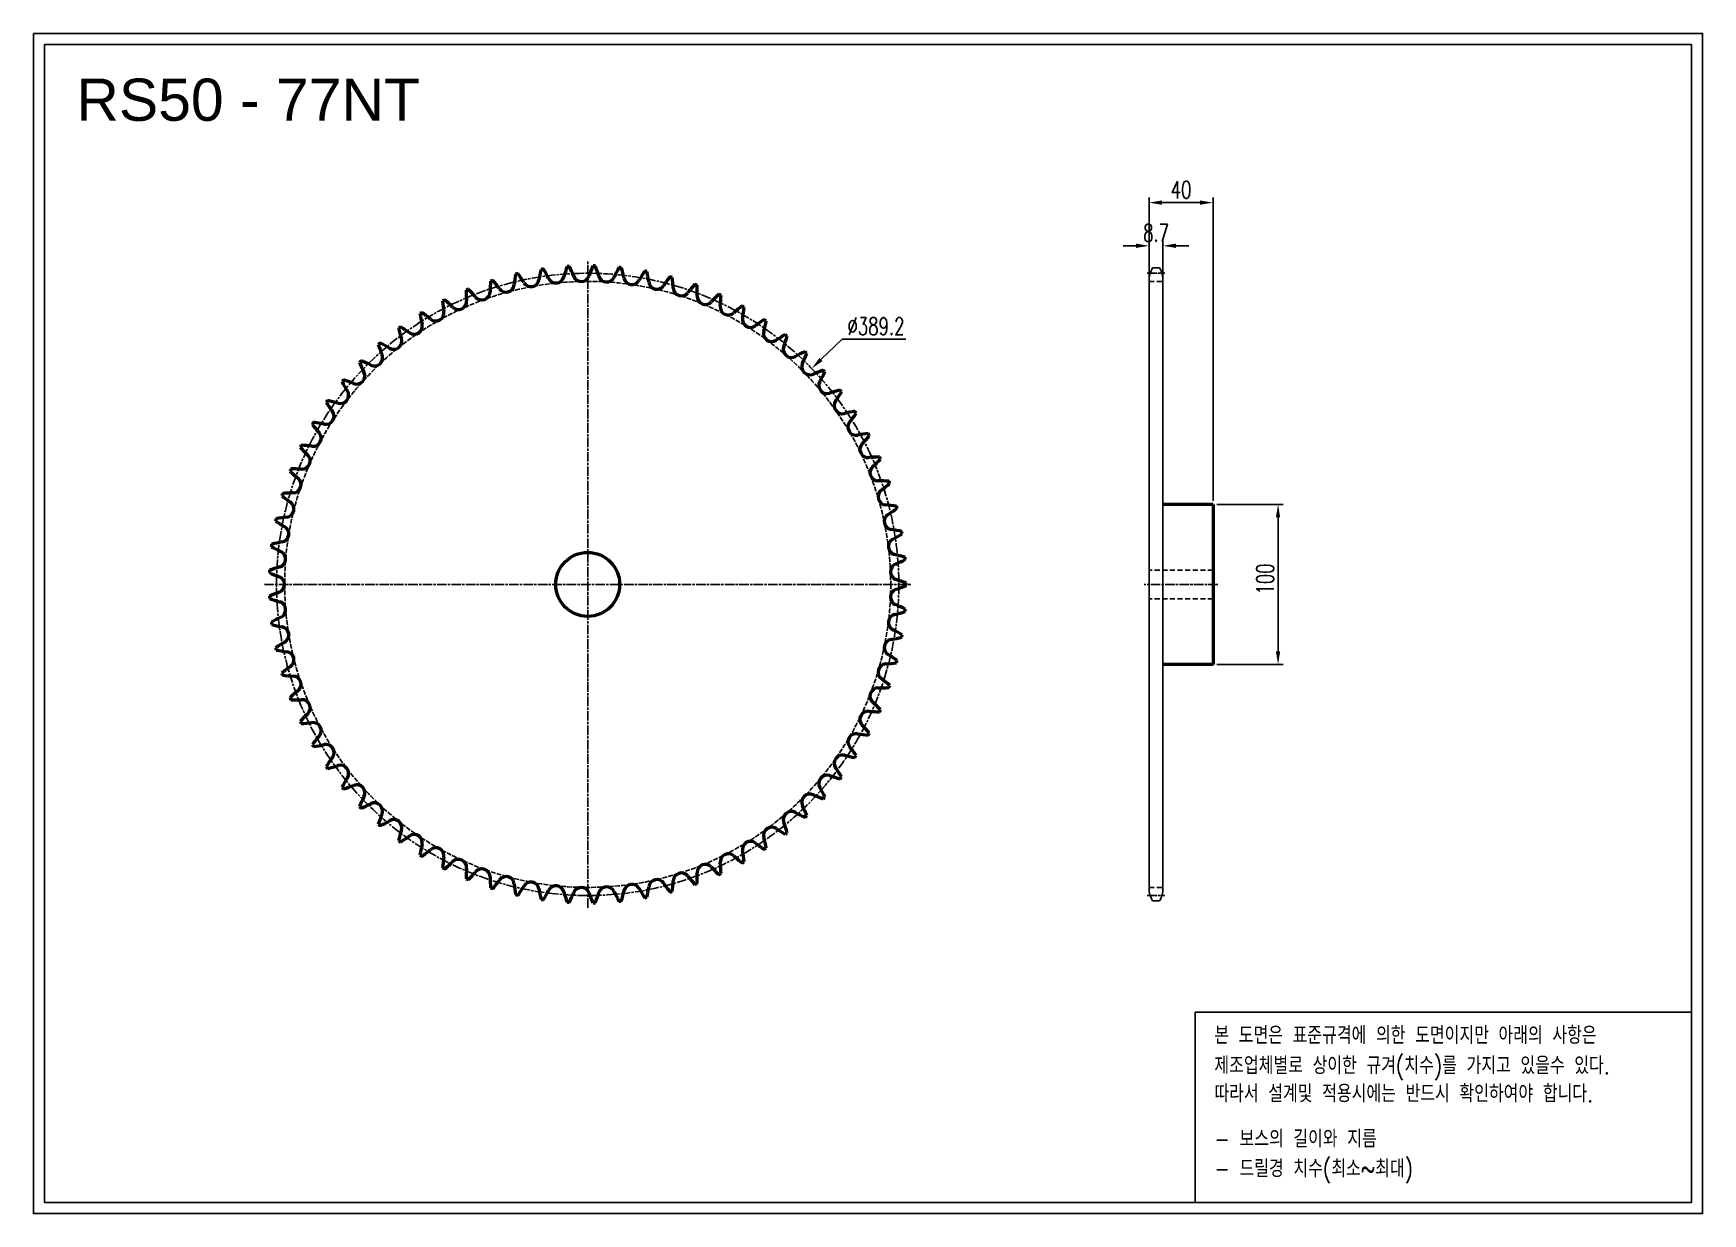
# Model space of a CAD drawing. Header units: millimetres. Extents: x 10114 to 11158, y 3768 to 4507.
import ezdxf

# ---------------------------------------------------------------- set-up
doc = ezdxf.new("R2010")
doc.units = ezdxf.units.MM
for name, pattern in [('AM_ISO02W050', [7.5, 6, -1.5]), ('AM_ISO02W050x2', [3.75, 3, -0.75]), ('AM_ISO08W050', [18, 12, -1.5, 3, -1.5]), ('AM_ISO08W050x2', [9, 6, -0.75, 1.5, -0.75]), ('HIDDEN', [9.525, 6.35, -3.175])]:
    doc.linetypes.add(name, pattern=pattern)
for name, color, linetype, lineweight in [('20', 7, 'Continuous', 50), ('21', 6, 'AM_ISO02W050', 25), ('22', 30, 'AM_ISO08W050', 25), ('23', 40, 'AM_ISO08W050', 25), ('VIS', 7, 'Continuous', 50)]:
    doc.layers.add(name, color=color, linetype=linetype, lineweight=lineweight)
doc.layers.add('HL', color=2, linetype='HIDDEN')
doc.layers.add('S-DIM', color=7, linetype='Continuous')
doc.styles.add('HAN', font='ROMANS.shx', dxfattribs={"width": 0.7, "bigfont": 'whgtxt.shx'})
doc.styles.add('HSG', font='SIMPLEX.shx', dxfattribs={"width": 0.7, "bigfont": 'HSG.shx'})
doc.styles.get("Standard").update_dxf_attribs({"font": 'arial.ttf'})
doc.dimstyles.new('APP23', dxfattribs={"dimscale": 4.5, "dimtxt": 2.4, "dimasz": 1.8, "dimexe": 0.7, "dimexo": 0.5, "dimgap": 0.6, "dimtad": 1, "dimtoh": 1, "dimdec": 1, "dimrnd": 0.01, "dimzin": 9, "dimdsep": 46, "dimtxsty": 'HSG', "dimcen": 0, "dimclrd": 1, "dimclre": 1, "dimclrt": 256, "dimazin": 2, "dimtp": 1, "dimtm": 1, "dimtfac": 0.5, "dimtdec": 1, "dimtix": 1, "dimtofl": 0, "dimtmove": 0, "dimatfit": 3, "dimfxl": 0, "dimtvp": 1, "dimtolj": 2, "dimlwd": -1, "dimlwe": -1, "dimarcsym": 0})

# ---------------------------------------------------------------- blocks, each defined once
blk = doc.blocks.new('*D1')
at = {"layer": 'Defpoints', "color": 0, "transparency": 16777216}
for p in [(10601.2, 4297.1), (10321, 4027)]:
    blk.add_point(p, dxfattribs=at)
at = {"layer": 'S-DIM', "color": 1, "transparency": 16777216}
for p, q in [((10620.2, 4315.4), (10607, 4302.7)), ((10660, 4315.4), (10620.2, 4315.4))]:
    blk.add_line(p, q, dxfattribs=at)
blk.add_solid([(10606.1, 4303.7), (10607.9, 4301.7), (10601.2, 4297.1)], dxfattribs=at)
at = {"layer": 'S-DIM', "transparency": 16777216, "insert": (10641.4, 4323.5), "char_height": 10.8, "attachment_point": 5, "style": 'HSG'}
blk.add_mtext('\\A2;∅389.2', dxfattribs=at)
blk = doc.blocks.new('*D2')
at = {"layer": 'Defpoints', "color": 0, "transparency": 16777216}
for p in [(10820.9, 4373.8), (10812.2, 4351.5), (10820.9, 4351.5)]:
    blk.add_point(p, dxfattribs=at)
at = {"layer": 'S-DIM', "color": 1, "transparency": 16777216}
for p, q in [((10812.2, 4353.8), (10812.2, 4377)), ((10820.9, 4353.8), (10820.9, 4377)), ((10804.1, 4373.8), (10796, 4373.8)), ((10829, 4373.8), (10837.1, 4373.8))]:
    blk.add_line(p, q, dxfattribs=at)
for points in [[(10804.1, 4375.2), (10804.1, 4372.5), (10812.2, 4373.8)], [(10829, 4375.2), (10829, 4372.5), (10820.9, 4373.8)]]:
    blk.add_solid(points, dxfattribs=at)
at = {"layer": 'S-DIM', "transparency": 16777216, "insert": (10816.6, 4381.9), "char_height": 10.8, "attachment_point": 5, "style": 'HSG'}
blk.add_mtext('\\A2;8.7', dxfattribs=at)
blk = doc.blocks.new('*D3')
at = {"layer": 'Defpoints', "color": 0, "transparency": 16777216}
for p in [(10852.2, 4400.8), (10812.2, 4351.5), (10852.2, 4212)]:
    blk.add_point(p, dxfattribs=at)
at = {"layer": 'S-DIM', "color": 1, "transparency": 16777216}
for p, q in [((10812.2, 4353.8), (10812.2, 4404)), ((10820.3, 4400.8), (10844.1, 4400.8)), ((10852.2, 4214.3), (10852.2, 4404))]:
    blk.add_line(p, q, dxfattribs=at)
for points in [[(10820.3, 4402.2), (10820.3, 4399.5), (10812.2, 4400.8)], [(10844.1, 4402.2), (10844.1, 4399.5), (10852.2, 4400.8)]]:
    blk.add_solid(points, dxfattribs=at)
at = {"layer": 'S-DIM', "transparency": 16777216, "insert": (10832.2, 4408.9), "char_height": 10.8, "attachment_point": 5, "style": 'HSG'}
blk.add_mtext('\\A2;40', dxfattribs=at)
blk = doc.blocks.new('*D4')
at = {"layer": 'Defpoints', "color": 0, "transparency": 16777216}
for p in [(10852.2, 4212), (10852.2, 4112), (10892.9, 4112)]:
    blk.add_point(p, dxfattribs=at)
at = {"layer": 'S-DIM', "color": 1, "transparency": 16777216}
for p, q in [((10854.5, 4212), (10896, 4212)), ((10892.9, 4203.9), (10892.9, 4120.1)), ((10854.5, 4112), (10896, 4112))]:
    blk.add_line(p, q, dxfattribs=at)
for points in [[(10891.5, 4203.9), (10894.2, 4203.9), (10892.9, 4212)], [(10891.5, 4120.1), (10894.2, 4120.1), (10892.9, 4112)]]:
    blk.add_solid(points, dxfattribs=at)
at = {"layer": 'S-DIM', "transparency": 16777216, "insert": (10884.8, 4165.4), "char_height": 10.8, "attachment_point": 5, "rotation": 90, "style": 'HSG'}
blk.add_mtext('\\A2;100', dxfattribs=at)

msp = doc.modelspace()

# ---------------------------------------------------------------- linework, layer by layer
for p, q in [((10818.79, 4359.94), (10814.34, 4359.94)), ((10812.21, 4162.03), (10812.21, 4352.01)), ((10820.91, 4162.03), (10820.91, 4352.01)), ((10812.21, 4162.03), (10812.21, 3972.06)), ((10820.91, 4162.03), (10820.91, 3972.06)), ((10818.79, 3964.12), (10814.34, 3964.12))]:
    msp.add_line(p, q)
for points in [[(10114.4, 4506.68), (11158.41, 4506.68), (11158.41, 3768.49), (10114.4, 3768.49)], [(10121.43, 4499.65), (11151.38, 4499.65), (11151.38, 3775.52), (10121.43, 3775.52)]]:
    msp.add_lwpolyline(points, close=True)
at = {"color": 6}
msp.add_lwpolyline([(10841.03, 3894.42), (11151.38, 3894.42), (11151.38, 3775.52), (10841.03, 3775.52)], close=True, dxfattribs=at)
for centre, start, end in [((10828.09, 4352.01), 150, 180), ((10805.04, 4352.01), 0, 30), ((10828.09, 3972.06), 180, 210), ((10805.04, 3972.06), 330, 0)]:
    msp.add_arc(centre, 15.87, start, end)
at = {"layer": '20'}
msp.add_circle((10461.08, 4162.03), 20, dxfattribs=at)
for centre, radius, start, end in [((10511.06, 4340.35), 96.32, 170.60431, 174.61039), ((10461.08, 4162.03), 199.2, 102.64534, 103.06894), ((10338.68, 4301.01), 96.32, 31.1039, 35.10998), ((10525.43, 4335.68), 96.32, 165.92898, 169.93506), ((10461.08, 4162.03), 199.2, 97.97002, 98.39362), ((10350.41, 4310.52), 96.32, 26.42857, 30.43466), ((10441.26, 4355.67), 5.13, 206.42857, 345.25974), ((10539.37, 4329.86), 96.32, 161.25366, 165.25974), ((10461.08, 4162.03), 199.2, 93.29469, 93.71829), ((10362.88, 4319.05), 96.32, 21.75325, 25.75933), ((10457.11, 4356.64), 5.13, 201.75325, 340.58442), ((10552.79, 4322.92), 96.32, 156.57833, 160.58442), ((10461.08, 4162.03), 199.2, 88.61937, 89.04297), ((10376.01, 4326.53), 96.32, 17.07792, 21.08401), ((10472.98, 4356.32), 5.13, 197.07792, 335.90909), ((10565.59, 4314.91), 96.32, 151.90301, 155.90909), ((10461.08, 4162.03), 199.2, 83.94404, 84.36764), ((10389.7, 4332.91), 96.32, 12.4026, 16.40868), ((10488.78, 4354.7), 5.13, 192.4026, 331.23377), ((10577.71, 4305.88), 96.32, 147.22768, 151.23377), ((10461.08, 4162.03), 199.2, 79.26872, 79.69232), ((10403.87, 4338.16), 96.32, 7.72727, 11.73336), ((10589.04, 4295.9), 96.32, 142.55236, 146.55844), ((10461.08, 4162.03), 199.2, 74.59339, 75.01699), ((10418.41, 4342.24), 96.32, 3.05195, 7.05803), ((10461.08, 4162.03), 199.2, 111.99599, 112.41959), ((10481.42, 4346.1), 96.32, 179.95495, 183.96104), ((10317.72, 4279.27), 96.32, 40.45455, 44.46063), ((10394.92, 4345.1), 5.13, 220.45455, 359.28571), ((10496.36, 4343.83), 96.32, 175.27963, 179.28571), ((10461.08, 4162.03), 199.2, 107.32067, 107.74427), ((10327.76, 4290.57), 96.32, 35.77922, 39.78531), ((10410.06, 4349.88), 5.13, 215.77922, 354.61039), ((10425.54, 4353.41), 5.13, 211.1039, 349.93506), ((10504.39, 4351.8), 5.13, 187.72727, 326.55844), ((10519.72, 4347.64), 5.13, 183.05195, 321.88312), ((10599.53, 4285.02), 96.32, 137.87703, 141.88312), ((10461.08, 4162.03), 199.2, 69.91807, 70.34167), ((10433.24, 4345.12), 96.32, 358.37662, 2.38271), ((10609.09, 4273.33), 96.32, 133.20171, 137.20779), ((10461.08, 4162.03), 199.2, 65.24275, 65.66635), ((10366.05, 4331.91), 5.13, 229.80519, 8.63636), ((10461.08, 4162.03), 199.2, 116.67132, 117.09492), ((10466.35, 4347.15), 96.32, 184.63028, 188.63636), ((10308.64, 4267.2), 96.32, 45.12987, 49.13595), ((10380.22, 4339.09), 5.13, 225.12987, 3.96104), ((10534.65, 4342.25), 5.13, 178.37662, 317.20779), ((10549.09, 4335.65), 5.13, 173.7013, 312.53247), ((10448.26, 4346.78), 96.32, 353.7013, 357.70738), ((10617.67, 4260.89), 96.32, 128.52638, 132.53247), ((10461.08, 4162.03), 199.2, 60.56742, 60.99102), ((10463.36, 4347.21), 96.32, 349.02597, 353.03206), ((10461.08, 4162.03), 199.2, 126.02197, 126.44557), ((10436.2, 4345.55), 96.32, 193.98093, 197.98701), ((10293.58, 4241.03), 96.32, 54.48052, 58.4866), ((10352.52, 4323.6), 5.13, 234.48052, 13.31169), ((10461.08, 4162.03), 199.2, 121.34664, 121.77024), ((10451.24, 4346.96), 96.32, 189.3056, 193.31169), ((10300.58, 4254.42), 96.32, 49.80519, 53.81128), ((10562.95, 4327.9), 5.13, 169.02597, 307.85714), ((10625.21, 4247.8), 96.32, 123.85106, 127.85714), ((10478.45, 4346.41), 96.32, 344.35065, 348.35673), ((10461.08, 4162.03), 199.2, 55.8921, 56.3157), ((10461.08, 4162.03), 199.2, 130.69729, 131.12089), ((10421.33, 4342.91), 96.32, 198.65625, 202.66234), ((10287.7, 4227.12), 96.32, 59.15584, 63.16193), ((10339.71, 4314.22), 5.13, 239.15584, 17.98701), ((10576.13, 4319.04), 5.13, 164.35065, 303.18182), ((10631.65, 4234.14), 96.32, 119.17573, 123.18182), ((10493.42, 4344.38), 96.32, 339.67532, 343.68141), ((10461.08, 4162.03), 199.2, 51.21677, 51.64037), ((10461.08, 4162.03), 199.2, 135.37262, 135.79622), ((10282.97, 4212.77), 96.32, 63.83117, 67.83725), ((10327.71, 4303.82), 5.13, 243.83117, 22.66234), ((10588.55, 4309.14), 5.13, 159.67532, 298.50649), ((10636.96, 4219.99), 96.32, 114.50041, 118.50649), ((10508.17, 4341.14), 96.32, 335, 339.00608), ((10461.08, 4162.03), 199.2, 46.54145, 46.96505), ((10316.6, 4292.48), 5.13, 248.50649, 27.33766), ((10406.72, 4339.07), 96.32, 203.33158, 207.33766), ((10600.11, 4298.26), 5.13, 155, 293.83117), ((10641.1, 4205.46), 96.32, 109.82508, 113.83117), ((10522.61, 4336.7), 96.32, 330.32468, 334.33076), ((10461.08, 4162.03), 199.2, 41.86612, 42.28972), ((10306.45, 4280.27), 5.13, 253.18182, 32.01299), ((10461.08, 4162.03), 199.2, 140.04794, 140.47154), ((10392.47, 4334.05), 96.32, 208.0069, 212.01299), ((10279.43, 4198.08), 96.32, 68.50649, 72.51258), ((10610.76, 4286.48), 5.13, 150.32468, 289.15584), ((10644.04, 4190.65), 96.32, 105.14976, 109.15584), ((10536.65, 4331.1), 96.32, 325.64935, 329.65544), ((10461.08, 4162.03), 199.2, 37.1908, 37.6144), ((10297.33, 4267.27), 5.13, 257.85714, 36.68831), ((10461.08, 4162.03), 199.2, 144.72326, 145.14686), ((10378.68, 4327.88), 96.32, 212.68223, 216.68831), ((10277.1, 4183.16), 96.32, 73.18182, 77.1879), ((10620.4, 4273.86), 5.13, 145.64935, 284.48052), ((10645.77, 4175.64), 96.32, 100.47444, 104.48052), ((10461.08, 4162.03), 199.2, 32.51547, 32.93907), ((10461.08, 4162.03), 199.2, 149.39859, 149.82219), ((10365.43, 4320.61), 96.32, 217.35755, 221.36364), ((10275.99, 4168.09), 96.32, 77.85714, 81.86323), ((10628.99, 4260.5), 5.13, 140.97403, 279.80519), ((10550.17, 4324.38), 96.32, 320.97403, 324.98011), ((10289.29, 4253.57), 5.13, 262.53247, 41.36364), ((10646.26, 4160.54), 96.32, 95.79911, 99.80519), ((10636.45, 4246.49), 5.13, 136.2987, 275.12987), ((10563.11, 4316.58), 96.32, 316.2987, 320.30479), ((10461.08, 4162.03), 199.2, 27.84015, 28.26375), ((10461.08, 4162.03), 199.2, 154.07391, 154.49751), ((10352.83, 4312.29), 96.32, 222.03288, 226.03896), ((10276.11, 4152.99), 96.32, 82.53247, 86.53855), ((10282.4, 4239.27), 5.13, 267.20779, 46.03896), ((10645.52, 4145.45), 96.32, 91.12379, 95.12987), ((10575.37, 4307.75), 96.32, 311.62338, 315.62946), ((10461.08, 4162.03), 199.2, 23.16482, 23.58842), ((10461.08, 4162.03), 199.2, 158.74924, 159.17284), ((10340.94, 4302.97), 96.32, 226.7082, 230.71429), ((10277.46, 4137.94), 96.32, 87.20779, 91.21388), ((10276.7, 4224.45), 5.13, 271.88312, 50.71429), ((10642.75, 4231.91), 5.13, 131.62338, 270.45455), ((10461.08, 4162.03), 199.2, 163.42456, 163.84816), ((10280.04, 4123.05), 96.32, 91.88312, 95.8892), ((10647.84, 4216.87), 5.13, 126.94805, 265.77922), ((10643.56, 4130.47), 96.32, 86.44846, 90.45455), ((10586.87, 4297.95), 96.32, 306.94805, 310.95414), ((10461.08, 4162.03), 199.2, 18.4895, 18.9131), ((10329.85, 4292.7), 96.32, 231.38353, 235.38961), ((10272.23, 4209.21), 5.13, 276.55844, 55.38961), ((10640.38, 4115.7), 96.32, 81.77314, 85.77922), ((10597.53, 4287.24), 96.32, 302.27273, 306.27881), ((10461.08, 4162.03), 199.2, 13.81417, 14.23777), ((10461.08, 4162.03), 199.2, 168.09989, 168.52349), ((10319.64, 4281.57), 96.32, 236.05885, 240.06494), ((10283.82, 4108.43), 96.32, 96.55844, 100.56453), ((10269.01, 4193.66), 5.13, 281.23377, 60.06494), ((10651.69, 4201.47), 5.13, 122.27273, 261.1039), ((10461.08, 4162.03), 199.2, 172.77521, 173.19881), ((10288.78, 4094.16), 96.32, 101.23377, 105.23985), ((10654.27, 4185.8), 5.13, 117.5974, 256.42857), ((10636, 4101.24), 96.32, 77.09781, 81.1039), ((10607.28, 4275.7), 96.32, 297.5974, 301.60349), ((10461.08, 4162.03), 199.2, 9.13885, 9.56245), ((10310.36, 4269.65), 96.32, 240.73418, 244.74026), ((10267.07, 4177.9), 5.13, 285.90909, 64.74026), ((10630.47, 4087.18), 96.32, 72.42249, 76.42857), ((10616.06, 4263.41), 96.32, 292.92208, 296.92816), ((10461.08, 4162.03), 199.2, 4.46352, 4.88712), ((10461.08, 4162.03), 199.2, 177.45054, 177.87414), ((10302.09, 4257), 96.32, 245.4095, 249.41558), ((10294.88, 4080.34), 96.32, 105.90909, 109.91518), ((10266.43, 4162.03), 5.13, 290.58442, 69.41558), ((10655.57, 4169.97), 5.13, 112.92208, 251.75325), ((10302.09, 4067.06), 96.32, 110.58442, 114.5905), ((10655.57, 4154.09), 5.13, 108.24675, 247.07792), ((10623.8, 4073.63), 96.32, 67.74716, 71.75325), ((10623.8, 4250.44), 96.32, 288.24675, 292.25284), ((10461.08, 4162.03), 199.2, 359.7882, 0.2118), ((10461.08, 4162.03), 199.2, 182.12586, 182.54946), ((10294.88, 4243.73), 96.32, 250.08482, 254.09091), ((10267.07, 4146.17), 5.13, 295.25974, 74.09091), ((10630.47, 4236.88), 96.32, 283.57143, 287.57751), ((10616.06, 4060.66), 96.32, 63.07184, 67.07792), ((10461.08, 4162.03), 199.2, 355.11288, 355.53648), ((10310.36, 4054.42), 96.32, 115.25974, 119.26582), ((10461.08, 4162.03), 199.2, 186.80119, 187.22479), ((10288.78, 4229.91), 96.32, 254.76015, 258.76623), ((10269.01, 4130.41), 5.13, 299.93506, 78.76623), ((10654.27, 4138.27), 5.13, 103.57143, 242.4026), ((10319.64, 4042.49), 96.32, 119.93506, 123.94115), ((10651.69, 4122.6), 5.13, 98.8961, 237.72727), ((10636, 4222.83), 96.32, 278.8961, 282.90219), ((10607.28, 4048.36), 96.32, 58.39651, 62.4026), ((10461.08, 4162.03), 199.2, 350.43755, 350.86115), ((10461.08, 4162.03), 199.2, 191.47651, 191.90011), ((10283.82, 4215.64), 96.32, 259.43547, 263.44156), ((10272.23, 4114.86), 5.13, 304.61039, 83.44156), ((10597.53, 4036.82), 96.32, 53.72119, 57.72727), ((10461.08, 4162.03), 199.2, 345.76223, 346.18583), ((10329.85, 4031.36), 96.32, 124.61039, 128.61647), ((10461.08, 4162.03), 199.2, 196.15184, 196.57544), ((10280.04, 4201.01), 96.32, 264.1108, 268.11688), ((10276.7, 4099.62), 5.13, 309.28571, 88.11688), ((10647.84, 4107.19), 5.13, 94.22078, 233.05195), ((10586.87, 4026.12), 96.32, 49.04586, 53.05195), ((10640.38, 4208.37), 96.32, 274.22078, 278.22686), ((10340.94, 4021.1), 96.32, 129.28571, 133.2918), ((10642.75, 4092.15), 5.13, 89.54545, 228.37662), ((10643.56, 4193.6), 96.32, 269.54545, 273.55154), ((10461.08, 4162.03), 199.2, 341.0869, 341.5105), ((10461.08, 4162.03), 199.2, 200.82716, 201.25076), ((10277.46, 4186.13), 96.32, 268.78612, 272.79221), ((10282.4, 4084.8), 5.13, 313.96104, 92.79221), ((10636.45, 4077.58), 5.13, 84.87013, 223.7013), ((10645.52, 4178.62), 96.32, 264.87013, 268.87621), ((10575.37, 4016.32), 96.32, 44.37054, 48.37662), ((10461.08, 4162.03), 199.2, 336.41158, 336.83518), ((10352.83, 4011.78), 96.32, 133.96104, 137.96712), ((10461.08, 4162.03), 199.2, 205.50249, 205.92609), ((10276.11, 4171.08), 96.32, 273.46145, 277.46753), ((10289.29, 4070.49), 5.13, 318.63636, 97.46753), ((10563.11, 4007.49), 96.32, 39.69521, 43.7013), ((10365.43, 4003.45), 96.32, 138.63636, 142.64245), ((10461.08, 4162.03), 199.2, 210.17781, 210.60141), ((10275.99, 4155.97), 96.32, 278.13677, 282.14286), ((10297.33, 4056.8), 5.13, 323.31169, 102.14286), ((10628.99, 4063.56), 5.13, 80.19481, 219.02597), ((10646.26, 4163.53), 96.32, 260.19481, 264.20089), ((10461.08, 4162.03), 199.2, 331.73625, 332.15985), ((10378.68, 3996.19), 96.32, 143.31169, 147.31777), ((10620.4, 4050.2), 5.13, 75.51948, 214.35065), ((10645.77, 4148.43), 96.32, 255.51948, 259.52556), ((10550.17, 3999.68), 96.32, 35.01989, 39.02597), ((10461.08, 4162.03), 199.2, 327.06093, 327.48453), ((10461.08, 4162.03), 199.2, 214.85314, 215.27674), ((10277.1, 4140.91), 96.32, 282.8121, 286.81818), ((10306.45, 4043.8), 5.13, 327.98701, 106.81818), ((10392.47, 3990.02), 96.32, 147.98701, 151.9931), ((10610.76, 4037.59), 5.13, 70.84416, 209.67532), ((10644.04, 4133.42), 96.32, 250.84416, 254.85024), ((10536.65, 3992.96), 96.32, 30.34456, 34.35065), ((10461.08, 4162.03), 199.2, 322.3856, 322.8092), ((10461.08, 4162.03), 199.2, 219.52846, 219.95206), ((10279.43, 4125.98), 96.32, 287.48742, 291.49351), ((10316.6, 4031.59), 5.13, 332.66234, 111.49351), ((10600.11, 4025.8), 5.13, 66.16883, 205), ((10641.1, 4118.6), 96.32, 246.16883, 250.17492), ((10522.61, 3987.37), 96.32, 25.66924, 29.67532), ((10406.72, 3985), 96.32, 152.66234, 156.66842), ((10461.08, 4162.03), 199.2, 224.20378, 224.62738), ((10282.97, 4111.3), 96.32, 292.16275, 296.16883), ((10327.71, 4020.25), 5.13, 337.33766, 116.16883), ((10588.55, 4014.93), 5.13, 61.49351, 200.32468), ((10508.17, 3982.93), 96.32, 20.99392, 25), ((10461.08, 4162.03), 199.2, 317.71028, 318.13388), ((10421.33, 3981.16), 96.32, 157.33766, 161.34375), ((10461.08, 4162.03), 199.2, 228.87911, 229.30271), ((10287.7, 4096.95), 96.32, 296.83807, 300.84416), ((10339.71, 4009.85), 5.13, 342.01299, 120.84416), ((10576.13, 4005.02), 5.13, 56.81818, 195.64935), ((10631.65, 4089.93), 96.32, 236.81818, 240.82427), ((10493.42, 3979.69), 96.32, 16.31859, 20.32468), ((10636.96, 4104.07), 96.32, 241.49351, 245.49959), ((10461.08, 4162.03), 199.2, 313.03495, 313.45855), ((10436.2, 3978.52), 96.32, 162.01299, 166.01907), ((10461.08, 4162.03), 199.2, 233.55443, 233.97803), ((10293.58, 4083.03), 96.32, 301.5134, 305.51948), ((10352.52, 4000.46), 5.13, 346.68831, 125.51948), ((10451.24, 3977.1), 96.32, 166.68831, 170.6944), ((10562.95, 3996.17), 5.13, 52.14286, 190.97403), ((10625.21, 4076.27), 96.32, 232.14286, 236.14894), ((10478.45, 3977.66), 96.32, 11.64327, 15.64935), ((10461.08, 4162.03), 199.2, 308.35963, 308.78323), ((10461.08, 4162.03), 199.2, 238.22976, 238.65336), ((10300.58, 4069.64), 96.32, 306.18872, 310.19481), ((10366.05, 3992.15), 5.13, 351.36364, 130.19481), ((10466.35, 3976.92), 96.32, 171.36364, 175.36972), ((10308.64, 4056.87), 96.32, 310.86405, 314.87013), ((10380.22, 3984.97), 5.13, 356.03896, 134.87013), ((10549.09, 3988.42), 5.13, 47.46753, 186.2987), ((10617.67, 4063.17), 96.32, 227.46753, 231.47362), ((10461.08, 4162.03), 199.2, 299.00898, 299.43258), ((10463.36, 3976.86), 96.32, 6.96794, 10.97403), ((10461.08, 4162.03), 199.2, 303.6843, 304.1079), ((10461.08, 4162.03), 199.2, 242.90508, 243.32868), ((10481.42, 3977.96), 96.32, 176.03896, 180.04505), ((10461.08, 4162.03), 199.2, 247.58041, 248.00401), ((10317.72, 4044.79), 96.32, 315.53937, 319.54545), ((10394.92, 3978.97), 5.13, 0.71429, 139.54545), ((10496.36, 3980.23), 96.32, 180.71429, 184.72037), ((10410.06, 3974.19), 5.13, 5.38961, 144.22078), ((10519.72, 3976.42), 5.13, 38.11688, 176.94805), ((10599.53, 4039.04), 96.32, 218.11688, 222.12297), ((10433.24, 3978.95), 96.32, 357.61729, 1.62338), ((10534.65, 3981.82), 5.13, 42.79221, 181.62338), ((10609.09, 4050.74), 96.32, 222.79221, 226.79829), ((10461.08, 4162.03), 199.2, 294.33365, 294.75725), ((10448.26, 3977.29), 96.32, 2.29262, 6.2987), ((10461.08, 4162.03), 199.2, 252.25573, 252.67933), ((10327.76, 4033.5), 96.32, 320.21469, 324.22078), ((10511.06, 3983.71), 96.32, 185.38961, 189.39569), ((10461.08, 4162.03), 199.2, 256.93106, 257.35466), ((10338.68, 4023.06), 96.32, 324.89002, 328.8961), ((10425.54, 3970.65), 5.13, 10.06494, 148.8961), ((10525.43, 3988.38), 96.32, 190.06494, 194.07102), ((10350.41, 4013.55), 96.32, 329.56534, 333.57143), ((10441.26, 3968.39), 5.13, 14.74026, 153.57143), ((10539.37, 3994.21), 96.32, 194.74026, 198.74634), ((10362.88, 4005.02), 96.32, 334.24067, 338.24675), ((10457.11, 3967.42), 5.13, 19.41558, 158.24675), ((10552.79, 4001.14), 96.32, 199.41558, 203.42167), ((10376.01, 3997.54), 96.32, 338.91599, 342.92208), ((10472.98, 3967.75), 5.13, 24.09091, 162.92208), ((10565.59, 4009.16), 96.32, 204.09091, 208.09699), ((10389.7, 3991.15), 96.32, 343.59132, 347.5974), ((10488.78, 3969.36), 5.13, 28.76623, 167.5974), ((10577.71, 4018.18), 96.32, 208.76623, 212.77232), ((10403.87, 3985.9), 96.32, 348.26664, 352.27273), ((10504.39, 3972.26), 5.13, 33.44156, 172.27273), ((10589.04, 4028.17), 96.32, 213.44156, 217.44764), ((10461.08, 4162.03), 199.2, 284.98301, 285.40661), ((10418.41, 3981.82), 96.32, 352.94197, 356.94805), ((10461.08, 4162.03), 199.2, 289.65833, 290.08193), ((10461.08, 4162.03), 199.2, 261.60638, 262.02998), ((10461.08, 4162.03), 199.2, 266.28171, 266.70531), ((10461.08, 4162.03), 199.2, 270.95703, 271.38063), ((10461.08, 4162.03), 199.2, 275.63236, 276.05596), ((10461.08, 4162.03), 199.2, 280.30768, 280.73128)]:
    msp.add_arc(centre, radius, start, end, dxfattribs=at)
at = {"layer": '21', "linetype": 'AM_ISO02W050x2'}
msp.add_circle((10461.08, 4162.03), 189.52, dxfattribs=at)
at = {"layer": '22', "linetype": 'AM_ISO08W050x2'}
for p, q in [((10811.03, 4356.63), (10822.09, 4356.63)), ((10855.24, 4162.03), (10809.18, 4162.03)), ((10811.03, 3967.43), (10822.09, 3967.43))]:
    msp.add_line(p, q, dxfattribs=at)
msp.add_circle((10461.08, 4162.03), 194.6, dxfattribs=at)
at = {"layer": '23', "linetype": 'AM_ISO08W050x2'}
for p, q in [((10461.08, 3959.83), (10461.08, 4364.23)), ((10258.88, 4162.03), (10663.28, 4162.03))]:
    msp.add_line(p, q, dxfattribs=at)
at = {"layer": 'HL', "ltscale": 0.5}
for p, q in [((10812.21, 4351.55), (10820.91, 4351.55)), ((10852.21, 4171.03), (10812.21, 4171.03)), ((10852.21, 4153.03), (10812.21, 4153.03)), ((10812.21, 3972.52), (10820.91, 3972.52))]:
    msp.add_line(p, q, dxfattribs=at)
at = {"layer": 'VIS'}
for p, q in [((10852.21, 4212.03), (10820.91, 4212.03)), ((10852.21, 4212.03), (10852.21, 4112.03)), ((10852.21, 4112.03), (10820.91, 4112.03))]:
    msp.add_line(p, q, dxfattribs=at)

# ---------------------------------------------------------------- texts
msp.add_text('RS50 - 77NT', height=26.364).set_placement((10141.28, 4452.02))
at = {"color": 6, "style": 'HAN', "width": 0.8}
for s, p in [('본 도면은 표준규격에 의한 도면이지만 아래의 사항은', (10853.03, 3874.6)), ('제조업체별로 상이한 규겨(치수)를 가지고 있을수 있다.', (10853.03, 3855.69)), ('따라서 설계및 적용시에는 반드시 확인하여야 합니다.', (10853.03, 3838.12)), ('- 보스의 길이와 지름', (10853.03, 3809.83)), ('- 드릴경 치수(최소~최대)', (10853.03, 3791.24))]:
    msp.add_text(s, height=10.912, dxfattribs=at).set_placement(p)

# ---------------------------------------------------------------- dimensions: what is measured, and where the dimension line sits
at = {"layer": 'S-DIM'}
dim = msp.add_linear_dim(base=(10852.21, 4400.82), p1=(10812.21, 4351.55), p2=(10852.21, 4212.03), dimstyle='APP23', dxfattribs=at)
dim.commit()
dim.dimension.update_dxf_attribs({"geometry": '*D3', "text_midpoint": (10832.21, 4408.92)})
dim = msp.add_linear_dim(base=(10820.91, 4373.82), p1=(10812.21, 4351.55), p2=(10820.91, 4351.55), dimstyle='APP23', dxfattribs=at)
dim.commit()
dim.dimension.update_dxf_attribs({"geometry": '*D2', "text_midpoint": (10816.56, 4373.82), "dimtype": 128})
at = {"layer": 'S-DIM', "color": 3}
dim = msp.add_diameter_dim_2p(p1=(10320.98, 4026.97), p2=(10601.18, 4297.1), dimstyle='APP23', dxfattribs=at)
dim.commit()
dim.dimension.update_dxf_attribs({"geometry": '*D1', "text_midpoint": (10641.42, 4315.41), "dimtype": 131})
at = {"layer": 'S-DIM'}
dim = msp.add_linear_dim(base=(10892.86, 4112.03), p1=(10852.21, 4212.03), p2=(10852.21, 4112.03), angle=90, dimstyle='APP23', dxfattribs=at)
dim.commit()
dim.dimension.update_dxf_attribs({"geometry": '*D4', "text_midpoint": (10892.86, 4165.42), "dimtype": 128})

doc.saveas('drawing.dxf')
